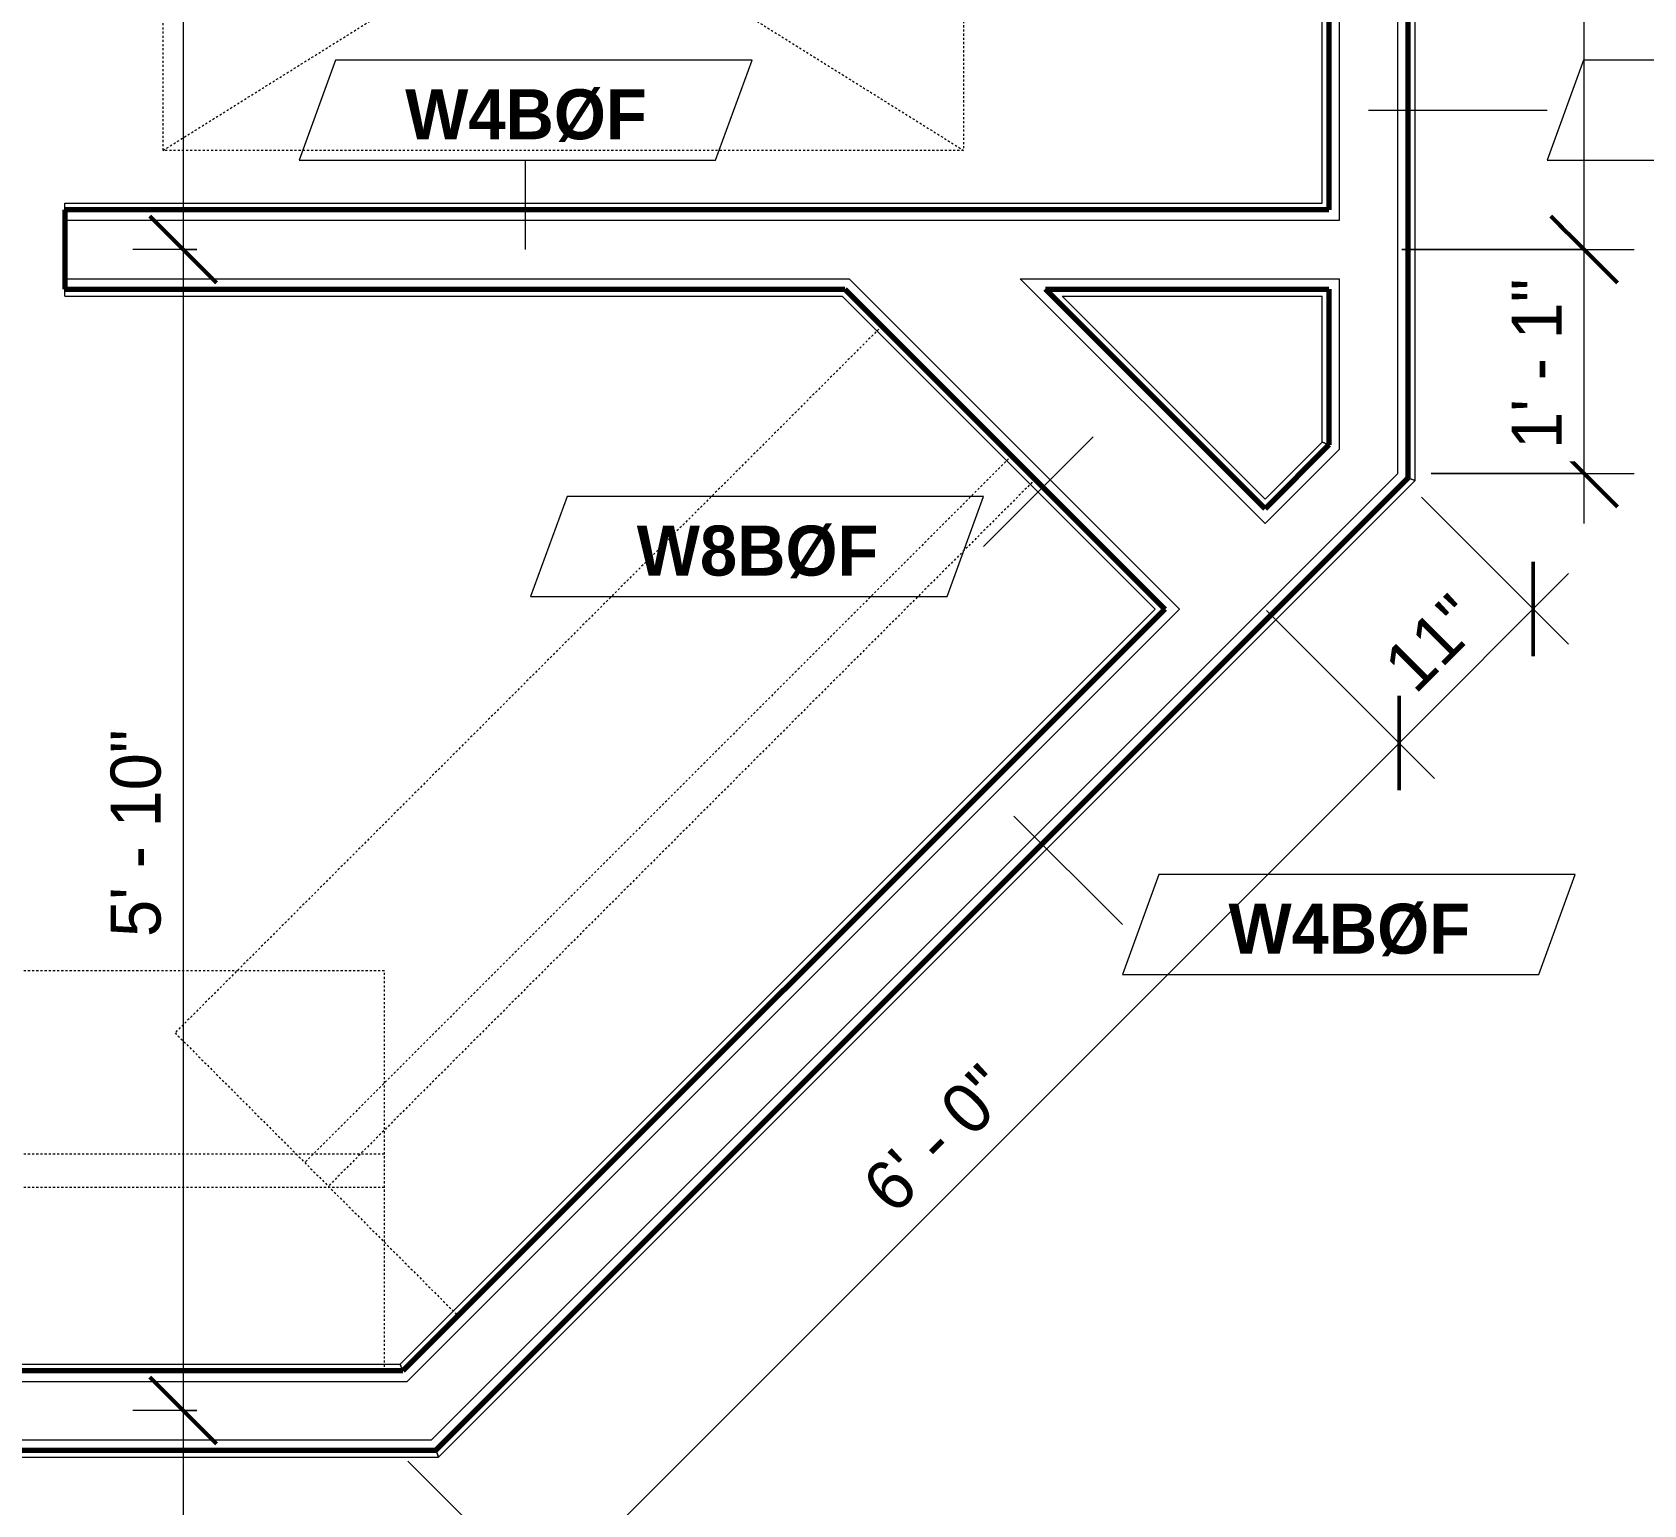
# Model space of a CAD drawing. Header units: inches. Extents: x -3862 to -1699, y -13 to 10420.
# Drawn here: x -3582.1 to -3485.4, y 10202.3 to 10290.6 of the extents above; entities that cross this region are included whole.
import ezdxf

# ---------------------------------------------------------------- set-up
doc = ezdxf.new("R2010")
doc.units = ezdxf.units.IN
doc.header["$MEASUREMENT"] = 0
doc.linetypes.add('Dash', pattern=[0.25, 0.125, -0.125])
for name, color, linetype, lineweight in [('A-ANNO-DIMS', 211, 'Continuous', 9), ('A-ANNO-DIMS-32', 211, 'Continuous', 9), ('A-DOOR', 31, 'Continuous', 18), ('A-DOOR-3', 31, 'Continuous', 9), ('A-DOOR-4', 31, 'Continuous', 30), ('A-DOOR-FRAM-3', 31, 'Continuous', 30), ('A-GENM', 5, 'Continuous', 9), ('A-GENM-HDLN', 13, 'Dash', 9), ('A-WALL', 113, 'Continuous', 18), ('A-WALL-3', 113, 'Continuous', 70), ('A-WALL-IDEN', 211, 'Continuous', 9), ('I-WALL', 2, 'Continuous', 18), ('I-WALL-2', 2, 'Continuous', 70), ('Q-CASE', 31, 'Continuous', 9), ('Q-CASE-HDLN', 31, 'Dash', 9)]:
    doc.layers.add(name, color=color, linetype=linetype, lineweight=lineweight)
doc.styles.add('Century Gothic', font='ufonts.com_century-gothic.ttf', dxfattribs={"height": 3})
doc.styles.add('Century Gothic_B', font='GOTHICB.TTF', dxfattribs={"height": 3})
doc.dimstyles.new('OD_1__HACK_2', dxfattribs={"dimscale": 12, "dimtxt": 3.132505, "dimasz": 0.333333, "dimexe": 0.25, "dimexo": 0.166667, "dimgap": 0.041667, "dimtad": 1, "dimdec": 0, "dimzin": 3, "dimdsep": 46, "dimlunit": 4, "dimtxsty": 'Century Gothic', "dimblk1": 'OBLIQUE', "dimblk2": 'OBLIQUE', "dimsah": 1, "dimcen": 0.09, "dimdle": 0.25, "dimazin": 0, "dimtfac": 1, "dimtdec": 4, "dimtix": 1, "dimtmove": 0, "dimatfit": 3, "dimfxl": 1, "dimtvp": 1, "dimtfill": 1, "dimfrac": 2, "dimtolj": 1, "dimtzin": 0, "dimarcsym": 2})

# ---------------------------------------------------------------- blocks, each defined once
blk = doc.blocks.new('Basic Wall _ INT - W4BØF - _5_8 GYP - 2X4 WOOD_BATT_ - 5_8 GYP_ - ___-2683475-1ST FLOOR - 2BD D - ADA TYPE B')
at = {"layer": 'A-WALL'}
for p, q in [((-3667.854, 10210.753), (-3559.999, 10210.753)), ((-3559.88, 10210.464), (-3667.854, 10210.464))]:
    blk.add_line(p, q, dxfattribs=at)
at = {"layer": 'A-WALL', "flags": 128}
for points in [[(-3559.999, 10210.753), (-3559.95, 10210.633), (-3559.912, 10210.542), (-3559.888, 10210.484), (-3559.88, 10210.464)], [(-3559.88, 10210.464), (-3559.878, 10210.462), (-3559.875, 10210.453), (-3559.87, 10210.44), (-3559.863, 10210.423), (-3559.854, 10210.404), (-3559.846, 10210.382)]]:
    blk.add_lwpolyline(points, dxfattribs=at)
blk = doc.blocks.new('Basic Wall _ INT - W4BØF - _5_8 GYP - 2X4 WOOD_BATT_ - 5_8 GYP_ - ___-2683474-1ST FLOOR - 2BD D - ADA TYPE B')
at = {"layer": 'A-WALL'}
for p, q in [((-3667.854, 10205.464), (-3557.808, 10205.464)), ((-3667.854, 10205.176), (-3557.689, 10205.176))]:
    blk.add_line(p, q, dxfattribs=at)
at = {"layer": 'A-WALL', "flags": 128}
for points in [[(-3557.843, 10205.547), (-3557.834, 10205.525), (-3557.825, 10205.505), (-3557.818, 10205.488), (-3557.813, 10205.475), (-3557.81, 10205.467), (-3557.808, 10205.464)], [(-3557.808, 10205.464), (-3557.8, 10205.445), (-3557.776, 10205.387), (-3557.738, 10205.295), (-3557.689, 10205.176)]]:
    blk.add_lwpolyline(points, dxfattribs=at)
blk = doc.blocks.new('Basic Wall _ INT - W4BØF - _5_8 GYP - 2X4 WOOD_BATT_ - 5_8 GYP_ - ___-2683479-1ST FLOOR - 2BD D - ADA TYPE B')
at = {"layer": 'A-WALL'}
for p, q in [((-3580.104, 10275.172), (-3580.104, 10275.214)), ((-3580.104, 10275.089), (-3580.104, 10275.172)), ((-3580.104, 10275.089), (-3533.199, 10275.089)), ((-3580.104, 10274.801), (-3580.104, 10275.089)), ((-3580.104, 10274.801), (-3533.495, 10274.801)), ((-3521.178, 10275.089), (-3504.299, 10275.089)), ((-3520.304, 10274.801), (-3504.712, 10274.801))]:
    blk.add_line(p, q, dxfattribs=at)
blk = doc.blocks.new('Basic Wall _ INT - W4BØF - _5_8 GYP - 2X4 WOOD_BATT_ - 5_8 GYP_ - ___-2683478-1ST FLOOR - 2BD D - ADA TYPE B')
at = {"layer": 'A-WALL'}
for p, q in [((-3580.104, 10280.089), (-3580.104, 10280.378)), ((-3580.104, 10280.378), (-3504.712, 10280.378)), ((-3504.299, 10280.089), (-3580.104, 10280.089)), ((-3580.104, 10280.007), (-3580.104, 10280.089)), ((-3580.104, 10279.964), (-3580.104, 10280.007))]:
    blk.add_line(p, q, dxfattribs=at)
blk = doc.blocks.new('Basic Wall _ INT - W4BØF - _5_8 GYP - 2X4 WOOD_BATT_ - 5_8 GYP_ - ___-2683485-1ST FLOOR - 2BD D - ADA TYPE B')
at = {"layer": 'A-WALL'}
for p, q in [((-3557.808, 10205.464), (-3499.424, 10263.849)), ((-3557.689, 10205.176), (-3499.135, 10263.73))]:
    blk.add_line(p, q, dxfattribs=at)
at = {"layer": 'A-WALL', "flags": 128}
for points in [[(-3499.506, 10263.883), (-3499.485, 10263.874), (-3499.465, 10263.866), (-3499.448, 10263.859), (-3499.435, 10263.854), (-3499.427, 10263.85), (-3499.424, 10263.849)], [(-3499.424, 10263.849), (-3499.404, 10263.841), (-3499.346, 10263.817), (-3499.255, 10263.779), (-3499.135, 10263.73)], [(-3557.808, 10205.464), (-3557.81, 10205.467), (-3557.813, 10205.475), (-3557.818, 10205.488), (-3557.825, 10205.505), (-3557.834, 10205.525), (-3557.843, 10205.547)], [(-3557.689, 10205.176), (-3557.738, 10205.295), (-3557.776, 10205.387), (-3557.8, 10205.445), (-3557.808, 10205.464)]]:
    blk.add_lwpolyline(points, dxfattribs=at)
blk = doc.blocks.new('Basic Wall _ INT - W4BØF - _5_8 GYP - 2X4 WOOD_BATT_ - 5_8 GYP_ - ___-2683484-1ST FLOOR - 2BD D - ADA TYPE B')
at = {"layer": 'A-WALL'}
for p, q in [((-3504.424, 10265.92), (-3508.216, 10262.128)), ((-3508.128, 10262.624), (-3504.712, 10266.04)), ((-3559.999, 10210.753), (-3514.723, 10256.029)), ((-3514.227, 10256.117), (-3559.88, 10210.464))]:
    blk.add_line(p, q, dxfattribs=at)
at = {"layer": 'A-WALL', "flags": 128}
for points in [[(-3504.712, 10266.04), (-3504.593, 10265.99), (-3504.501, 10265.952), (-3504.443, 10265.928), (-3504.424, 10265.92)], [(-3504.424, 10265.92), (-3504.421, 10265.919), (-3504.413, 10265.916), (-3504.4, 10265.91), (-3504.383, 10265.903), (-3504.363, 10265.895), (-3504.342, 10265.886)], [(-3559.88, 10210.464), (-3559.888, 10210.484), (-3559.912, 10210.542), (-3559.95, 10210.633), (-3559.999, 10210.753)], [(-3559.846, 10210.382), (-3559.854, 10210.404), (-3559.863, 10210.423), (-3559.87, 10210.44), (-3559.875, 10210.453), (-3559.878, 10210.462), (-3559.88, 10210.464)]]:
    blk.add_lwpolyline(points, dxfattribs=at)
blk = doc.blocks.new('Basic Wall _ INT - W4BØF - _5_8 GYP - 2X4 WOOD_BATT_ - 5_8 GYP_ - ___-2683487-1ST FLOOR - 2BD D - ADA TYPE B')
at = {"layer": 'A-WALL'}
for p, q in [((-3499.424, 10263.849), (-3499.424, 10344.339)), ((-3499.135, 10263.73), (-3499.135, 10344.339))]:
    blk.add_line(p, q, dxfattribs=at)
at = {"layer": 'A-WALL', "flags": 128}
for points in [[(-3499.424, 10263.849), (-3499.427, 10263.85), (-3499.435, 10263.854), (-3499.448, 10263.859), (-3499.465, 10263.866), (-3499.485, 10263.874), (-3499.506, 10263.883)], [(-3499.135, 10263.73), (-3499.255, 10263.779), (-3499.346, 10263.817), (-3499.404, 10263.841), (-3499.424, 10263.849)]]:
    blk.add_lwpolyline(points, dxfattribs=at)
blk = doc.blocks.new('Basic Wall _ INT - W4BØF - _5_8 GYP - 2X4 WOOD_BATT_ - 5_8 GYP_ - ___-2683486-1ST FLOOR - 2BD D - ADA TYPE B')
at = {"layer": 'A-WALL'}
for p, q in [((-3504.712, 10330.47), (-3504.712, 10344.339)), ((-3504.424, 10344.339), (-3504.424, 10330.057)), ((-3504.712, 10280.378), (-3504.712, 10324.893)), ((-3504.424, 10325.307), (-3504.424, 10279.964)), ((-3504.712, 10266.04), (-3504.712, 10274.801)), ((-3504.424, 10275.214), (-3504.424, 10265.92))]:
    blk.add_line(p, q, dxfattribs=at)
at = {"layer": 'A-WALL', "flags": 128}
for points in [[(-3504.424, 10265.92), (-3504.443, 10265.928), (-3504.501, 10265.952), (-3504.593, 10265.99), (-3504.712, 10266.04)], [(-3504.342, 10265.886), (-3504.363, 10265.895), (-3504.383, 10265.903), (-3504.4, 10265.91), (-3504.413, 10265.916), (-3504.421, 10265.919), (-3504.424, 10265.92)]]:
    blk.add_lwpolyline(points, dxfattribs=at)
blk = doc.blocks.new('OD_CW_Closet - OD_CW_Closet-2621371-1ST FLOOR - 2BD D - ADA TYPE B')
at = {"layer": 'Q-CASE-HDLN'}
for p, q in [((60.68, 24), (0.738, 24)), ((0.738, 24), (0.738, 0)), ((60.68, 0), (60.68, 24)), ((0.738, 13), (60.68, 13)), ((0.738, 11), (60.68, 11)), ((0.738, 0), (60.68, 0))]:
    blk.add_line(p, q, dxfattribs=at)
blk = doc.blocks.new('OD_CW_Closet - OD_CW_Closet-3108557-1ST FLOOR - 2BD D - ADA TYPE B')
at = {"layer": 'Q-CASE-HDLN'}
for p, q in [((110.652, 24), (0.738, 24)), ((0.738, 24), (0.738, 0)), ((0.738, 13), (110.652, 13)), ((0.738, 11), (110.652, 11)), ((0.738, 0), (110.652, 0))]:
    blk.add_line(p, q, dxfattribs=at)
blk = doc.blocks.new('Basic Wall _ INT - W8BØF - _5_8 GYP - 2X8 WOOD_BATT_ - 5_8 GYP_ - ___-2703751-1ST FLOOR - 2BD D - ADA TYPE B')
at = {"layer": 'I-WALL'}
for p, q in [((-3508.039, 10262.128), (-3521.126, 10275.214)), ((-3520.304, 10274.801), (-3508.128, 10262.624))]:
    blk.add_line(p, q, dxfattribs=at)
blk = doc.blocks.new('Basic Wall _ INT - W8BØF - _5_8 GYP - 2X8 WOOD_BATT_ - 5_8 GYP_ - ___-2698564-1ST FLOOR - 2BD D - ADA TYPE B')
at = {"layer": 'I-WALL'}
for p, q in [((-3533.495, 10274.801), (-3514.723, 10256.029)), ((-3533.412, 10275.126), (-3514.227, 10255.941)), ((-3533.354, 10275.184), (-3533.324, 10275.214))]:
    blk.add_line(p, q, dxfattribs=at)
blk = doc.blocks.new('Basic Wall _ INT - W4BØF - _5_8 GYP - 2X4 WOOD_BATT_ - 5_8 GYP_ - ___-2683495-1ST FLOOR - 2BD D - ADA TYPE B')
at = {"layer": 'A-WALL'}
for p, q in [((-3457.939, 10221.22), (-3443.149, 10236.01)), ((-3457.735, 10221.015), (-3442.86, 10235.89)), ((-3487.372, 10191.786), (-3486.223, 10192.935)), ((-3486.876, 10191.875), (-3486.019, 10192.731)), ((-3508.497, 10170.662), (-3490.731, 10188.427)), ((-3507.8, 10170.95), (-3490.819, 10187.931))]:
    blk.add_line(p, q, dxfattribs=at)
at = {"layer": 'A-WALL', "flags": 128}
for points in [[(-3443.231, 10236.044), (-3443.21, 10236.035), (-3443.19, 10236.027), (-3443.173, 10236.02), (-3443.16, 10236.014), (-3443.152, 10236.011), (-3443.149, 10236.01)], [(-3443.149, 10236.01), (-3443.129, 10236.001), (-3443.071, 10235.978), (-3442.98, 10235.94), (-3442.86, 10235.89)], [(-3507.8, 10170.95), (-3508.089, 10170.831), (-3508.31, 10170.739), (-3508.449, 10170.681), (-3508.497, 10170.662)], [(-3508.497, 10170.662), (-3508.504, 10170.659), (-3508.523, 10170.651), (-3508.555, 10170.638), (-3508.596, 10170.621), (-3508.644, 10170.601), (-3508.695, 10170.579)]]:
    blk.add_lwpolyline(points, dxfattribs=at)
blk = doc.blocks.new('Basic Wall _ INT - W4BØF - _5_8 GYP - 2X4 WOOD_BATT_ - 5_8 GYP_ - ___-2683494-1ST FLOOR - 2BD D - ADA TYPE B')
at = {"layer": 'A-WALL'}
for p, q in [((-3461.679, 10224.959), (-3448.437, 10238.2)), ((-3448.149, 10238.081), (-3461.474, 10224.755)), ((-3489.759, 10196.471), (-3515.693, 10170.537)), ((-3515.687, 10170.95), (-3489.963, 10196.675))]:
    blk.add_line(p, q, dxfattribs=at)
at = {"layer": 'A-WALL', "flags": 128}
for points in [[(-3448.437, 10238.2), (-3448.318, 10238.151), (-3448.226, 10238.113), (-3448.168, 10238.089), (-3448.149, 10238.081)], [(-3448.149, 10238.081), (-3448.146, 10238.08), (-3448.138, 10238.076), (-3448.125, 10238.071), (-3448.108, 10238.064), (-3448.088, 10238.055), (-3448.067, 10238.047)]]:
    blk.add_lwpolyline(points, dxfattribs=at)
blk = doc.blocks.new('SWING - SINGLE - FLUSH - 2-10 x 6-8 - PRIVACY-3199407-1ST FLOOR - 2BD D - ADA TYPE B')
at = {"layer": 'A-DOOR-3'}
blk.add_arc((17, 2.375), 34.067, 93.36569, 180, dxfattribs=at)
at = {"layer": 'A-DOOR-4'}
for p, q in [((15, 2.375), (15, 36.383)), ((17, 36.383), (15, 36.383)), ((17, 2.375), (17, 36.383)), ((17, 2.375), (15, 2.375))]:
    blk.add_line(p, q, dxfattribs=at)
at = {"layer": 'A-DOOR-FRAM-3'}
for p, q in [((-17, 3.375), (-20, 3.375)), ((-20, 3.375), (-20, 2.375)), ((-17, 2.375), (-17, 3.375)), ((20, 3.375), (17, 3.375)), ((17, 3.375), (17, 2.375)), ((20, 2.375), (20, 3.375)), ((-20, 2.375), (-17, 2.375)), ((17, 2.375), (20, 2.375)), ((-17, -2.375), (-20, -2.375)), ((-20, -2.375), (-20, -3.375)), ((-17, -3.375), (-17, -2.375)), ((20, -2.375), (17, -2.375)), ((17, -2.375), (17, -3.375)), ((20, -3.375), (20, -2.375)), ((-20, -3.375), (-17, -3.375)), ((17, -3.375), (20, -3.375))]:
    blk.add_line(p, q, dxfattribs=at)
blk = doc.blocks.new('ADA Clearances - 30_x48_-1721104-1ST FLOOR - 2BD D - ADA TYPE B')
at = {"layer": 'A-GENM-HDLN'}
for p, q in [((15, 24), (-15, -24)), ((-15, 24), (15, -24)), ((-15, -24), (-15, 24)), ((-15, 24), (15, 24)), ((15, 24), (15, -24)), ((15, -24), (-15, -24))]:
    blk.add_line(p, q, dxfattribs=at)
blk = doc.blocks.new('DIMBLOCK2-1ST FLOOR - 2BD D - ADA TYPE B')
at = {"layer": 'A-ANNO-DIMS-32', "lineweight": 50}
for p, q in [((-3573.016, 10321.339), (-3575.016, 10323.339)), ((-3573.016, 10321.339), (-3571.016, 10319.339)), ((-3573.016, 10277.589), (-3575.016, 10279.589)), ((-3573.016, 10277.589), (-3571.016, 10275.589))]:
    blk.add_line(p, q, dxfattribs=at)
at = {"layer": 'A-ANNO-DIMS-32'}
for p, q in [((-3572.187, 10321.339), (-3576.016, 10321.339)), ((-3573.016, 10321.339), (-3573.016, 10277.589)), ((-3573.016, 10321.339), (-3572.187, 10321.339)), ((-3572.187, 10277.589), (-3576.016, 10277.589)), ((-3573.016, 10277.589), (-3572.187, 10277.589))]:
    blk.add_line(p, q, dxfattribs=at)
at = {"layer": 'A-ANNO-DIMS-32', "color": 0, "insert": (-3577.361, 10294.219), "char_height": 3, "width": 12.58969, "attachment_point": 1, "rotation": 90, "line_spacing_factor": 0.984502, "style": 'Century Gothic', "bg_fill": 3, "box_fill_scale": 1.25, "bg_fill_color": 256, "bg_fill_true_color": 13158600, "bg_fill_transparency": 0}
blk.add_mtext('3\' - 8"', dxfattribs=at)
blk = doc.blocks.new('_Oblique')
at = {"color": 0, "linetype": 'ByBlock', "lineweight": -2}
blk.add_line((-0.5, -0.5), (0.5, 0.5), dxfattribs=at)
blk = doc.blocks.new('DIMBLOCK3-1ST FLOOR - 2BD D - ADA TYPE B')
at = {"layer": 'A-ANNO-DIMS-32', "lineweight": 50}
for p, q in [((-3573.016, 10277.589), (-3575.016, 10279.589)), ((-3573.016, 10277.589), (-3571.016, 10275.589)), ((-3573.016, 10207.964), (-3575.016, 10209.964)), ((-3573.016, 10207.964), (-3571.016, 10205.964))]:
    blk.add_line(p, q, dxfattribs=at)
at = {"layer": 'A-ANNO-DIMS-32'}
for p, q in [((-3572.187, 10277.589), (-3576.016, 10277.589)), ((-3573.016, 10277.589), (-3573.016, 10207.964)), ((-3573.016, 10277.589), (-3572.187, 10277.589)), ((-3572.187, 10207.964), (-3576.016, 10207.964)), ((-3573.016, 10207.964), (-3572.187, 10207.964))]:
    blk.add_line(p, q, dxfattribs=at)
at = {"layer": 'A-ANNO-DIMS-32', "color": 0, "insert": (-3577.361, 10236.363), "char_height": 3, "width": 15.39402, "attachment_point": 1, "rotation": 90, "line_spacing_factor": 0.984502, "style": 'Century Gothic', "bg_fill": 3, "box_fill_scale": 1.25, "bg_fill_color": 256, "bg_fill_true_color": 13158600, "bg_fill_transparency": 0}
blk.add_mtext('5\' - 10"', dxfattribs=at)
blk = doc.blocks.new('DIMBLOCK4-1ST FLOOR - 2BD D - ADA TYPE B')
at = {"layer": 'A-ANNO-DIMS-32', "lineweight": 50}
for p, q in [((-3573.016, 10207.964), (-3575.016, 10209.964)), ((-3573.016, 10207.964), (-3571.016, 10205.964)), ((-3573.016, 10168.162), (-3575.016, 10170.162)), ((-3573.016, 10168.162), (-3571.016, 10166.162))]:
    blk.add_line(p, q, dxfattribs=at)
at = {"layer": 'A-ANNO-DIMS-32'}
for p, q in [((-3572.187, 10207.964), (-3576.016, 10207.964)), ((-3573.016, 10207.964), (-3573.016, 10168.162)), ((-3573.016, 10207.964), (-3572.187, 10207.964)), ((-3542.249, 10168.162), (-3576.016, 10168.162)), ((-3573.016, 10168.162), (-3542.249, 10168.162))]:
    blk.add_line(p, q, dxfattribs=at)
at = {"layer": 'A-ANNO-DIMS-32', "color": 0, "insert": (-3577.361, 10182.817), "char_height": 3, "width": 12.58969, "attachment_point": 1, "rotation": 90, "line_spacing_factor": 0.984502, "style": 'Century Gothic', "bg_fill": 3, "box_fill_scale": 1.25, "bg_fill_color": 256, "bg_fill_true_color": 13158600, "bg_fill_transparency": 0}
blk.add_mtext('3\' - 4"', dxfattribs=at)
blk = doc.blocks.new('DIMBLOCK17-1ST FLOOR - 2BD D - ADA TYPE B')
at = {"layer": 'A-ANNO-DIMS-32', "lineweight": 50}
for p, q in [((-3488.999, 10277.589), (-3490.999, 10279.589)), ((-3488.999, 10277.589), (-3486.999, 10275.589)), ((-3488.999, 10264.16), (-3490.999, 10266.16)), ((-3488.999, 10264.16), (-3486.999, 10262.16))]:
    blk.add_line(p, q, dxfattribs=at)
at = {"layer": 'A-ANNO-DIMS-32'}
for p, q in [((-3499.924, 10277.589), (-3485.999, 10277.589)), ((-3488.999, 10277.589), (-3499.924, 10277.589)), ((-3488.999, 10261.16), (-3488.999, 10277.589)), ((-3498.174, 10264.16), (-3485.999, 10264.16)), ((-3488.999, 10264.16), (-3498.174, 10264.16))]:
    blk.add_line(p, q, dxfattribs=at)
at = {"layer": 'A-ANNO-DIMS-32', "color": 0, "insert": (-3493.344, 10265.629), "char_height": 3, "width": 12.58969, "attachment_point": 1, "rotation": 90, "line_spacing_factor": 0.984502, "style": 'Century Gothic', "bg_fill": 3, "box_fill_scale": 1.25, "bg_fill_color": 256, "bg_fill_true_color": 13158600, "bg_fill_transparency": 0}
blk.add_mtext('1\' - 1"', dxfattribs=at)
blk = doc.blocks.new('DIMBLOCK18-1ST FLOOR - 2BD D - ADA TYPE B')
at = {"layer": 'A-ANNO-DIMS-32'}
for p, q in [((-3488.999, 10277.589), (-3488.999, 10348.214)), ((-3489.828, 10345.214), (-3485.999, 10345.214)), ((-3488.999, 10345.214), (-3489.828, 10345.214)), ((-3499.924, 10277.589), (-3485.999, 10277.589)), ((-3488.999, 10277.589), (-3499.924, 10277.589))]:
    blk.add_line(p, q, dxfattribs=at)
at = {"layer": 'A-ANNO-DIMS-32', "lineweight": 50}
for p, q in [((-3488.999, 10345.214), (-3490.999, 10347.214)), ((-3488.999, 10345.214), (-3486.999, 10343.214)), ((-3488.999, 10277.589), (-3490.999, 10279.589)), ((-3488.999, 10277.589), (-3486.999, 10275.589))]:
    blk.add_line(p, q, dxfattribs=at)
at = {"layer": 'A-ANNO-DIMS-32', "color": 0, "insert": (-3493.344, 10306.156), "char_height": 3, "width": 12.58969, "attachment_point": 1, "rotation": 90, "line_spacing_factor": 0.984502, "style": 'Century Gothic', "bg_fill": 3, "box_fill_scale": 1.25, "bg_fill_color": 256, "bg_fill_true_color": 13158600, "bg_fill_transparency": 0}
blk.add_mtext('5\' - 8"', dxfattribs=at)
blk = doc.blocks.new('DIMBLOCK26-1ST FLOOR - 2BD D - ADA TYPE B')
at = {"layer": 'A-ANNO-DIMS-32'}
for p, q in [((-3498.76, 10262.746), (-3489.928, 10253.914)), ((-3492.05, 10256.036), (-3498.76, 10262.746)), ((-3489.928, 10258.157), (-3500.092, 10247.993)), ((-3508.039, 10255.941), (-3497.971, 10245.872)), ((-3500.092, 10247.993), (-3508.039, 10255.941))]:
    blk.add_line(p, q, dxfattribs=at)
at = {"layer": 'A-ANNO-DIMS-32', "lineweight": 50}
for p, q in [((-3492.05, 10256.036), (-3492.05, 10258.864)), ((-3492.05, 10256.036), (-3492.05, 10253.207)), ((-3500.092, 10247.993), (-3500.092, 10250.822)), ((-3500.092, 10247.993), (-3500.092, 10245.165))]:
    blk.add_line(p, q, dxfattribs=at)
at = {"layer": 'A-ANNO-DIMS-32', "color": 0, "insert": (-3501.253, 10252.978), "char_height": 3, "width": 7.16001, "attachment_point": 1, "rotation": 45, "line_spacing_factor": 0.984502, "style": 'Century Gothic', "bg_fill": 3, "box_fill_scale": 1.25, "bg_fill_color": 256, "bg_fill_true_color": 13158600, "bg_fill_transparency": 0}
blk.add_mtext('11"', dxfattribs=at)
blk = doc.blocks.new('DIMBLOCK27-1ST FLOOR - 2BD D - ADA TYPE B')
at = {"layer": 'A-ANNO-DIMS-32'}
for p, q in [((-3508.039, 10255.941), (-3497.971, 10245.872)), ((-3500.092, 10247.993), (-3508.039, 10255.941)), ((-3500.092, 10247.993), (-3553.465, 10194.621)), ((-3559.526, 10204.925), (-3549.222, 10194.621)), ((-3551.343, 10196.742), (-3559.526, 10204.925))]:
    blk.add_line(p, q, dxfattribs=at)
at = {"layer": 'A-ANNO-DIMS-32', "lineweight": 50}
for p, q in [((-3500.092, 10247.993), (-3500.092, 10250.822)), ((-3500.092, 10247.993), (-3500.092, 10245.165)), ((-3551.343, 10196.742), (-3551.343, 10199.571)), ((-3551.343, 10196.742), (-3551.343, 10193.914))]:
    blk.add_line(p, q, dxfattribs=at)
at = {"layer": 'A-ANNO-DIMS-32', "color": 0, "insert": (-3532.5, 10221.731), "char_height": 3, "width": 12.58969, "attachment_point": 1, "rotation": 45, "line_spacing_factor": 0.984502, "style": 'Century Gothic', "bg_fill": 3, "box_fill_scale": 1.25, "bg_fill_color": 256, "bg_fill_true_color": 13158600, "bg_fill_transparency": 0}
blk.add_mtext('6\' - 0"', dxfattribs=at)
blk = doc.blocks.new('Wall Tag - ONE-2663183-1ST FLOOR - 2BD D - ADA TYPE B')
at = {"layer": 'A-WALL-IDEN'}
for p, q in [((-0.3561, 0.0937), (-0.4244, -0.0937)), ((0.4244, 0.0937), (-0.3561, 0.0937)), ((0.3561, -0.0937), (0.4244, 0.0937)), ((-0.4244, -0.0937), (0.3561, -0.0937))]:
    blk.add_line(p, q, dxfattribs=at)

msp = doc.modelspace()

# ---------------------------------------------------------------- linework, layer by layer
at = {"layer": 'A-WALL'}
for p, q in [((-3500.174, 10264.16), (-3500.174, 10343.714)), ((-3503.674, 10279.339), (-3503.674, 10325.932)), ((-3580.104, 10279.339), (-3503.674, 10279.339)), ((-3580.104, 10275.839), (-3533.065, 10275.839)), ((-3533.065, 10275.839), (-3513.254, 10256.029)), ((-3522.812, 10275.839), (-3503.674, 10275.839)), ((-3522.812, 10275.839), (-3508.128, 10261.155)), ((-3503.674, 10265.61), (-3503.674, 10275.839)), ((-3508.128, 10261.155), (-3503.674, 10265.61)), ((-3558.119, 10206.214), (-3500.174, 10264.16)), ((-3559.569, 10209.714), (-3513.254, 10256.029)), ((-3670.854, 10209.714), (-3559.569, 10209.714)), ((-3670.854, 10206.214), (-3558.119, 10206.214))]:
    msp.add_line(p, q, dxfattribs=at)
at = {"layer": 'A-WALL-3'}
for p, q in [((-3499.549, 10263.901), (-3499.549, 10344.339)), ((-3504.299, 10325.307), (-3504.299, 10279.964)), ((-3504.299, 10279.964), (-3580.104, 10279.964)), ((-3580.104, 10279.964), (-3580.104, 10275.214)), ((-3580.104, 10275.214), (-3533.324, 10275.214)), ((-3521.303, 10275.214), (-3504.299, 10275.214)), ((-3504.299, 10275.214), (-3504.299, 10265.868)), ((-3504.299, 10265.868), (-3508.128, 10262.039)), ((-3557.86, 10205.589), (-3499.549, 10263.901)), ((-3514.138, 10256.029), (-3559.828, 10210.339)), ((-3559.828, 10210.339), (-3670.854, 10210.339)), ((-3670.854, 10205.589), (-3557.86, 10205.589))]:
    msp.add_line(p, q, dxfattribs=at)
at = {"layer": 'A-WALL-IDEN'}
for p, q in [((-3552.477, 10277.589), (-3552.477, 10282.951)), ((-3518.448, 10266.349), (-3525.012, 10259.785))]:
    msp.add_line(p, q, dxfattribs=at)
at = {"layer": 'I-WALL-2'}
for p, q in [((-3533.324, 10275.214), (-3514.138, 10256.029)), ((-3508.128, 10262.039), (-3521.303, 10275.214))]:
    msp.add_line(p, q, dxfattribs=at)

# ---------------------------------------------------------------- block references
at = {"layer": 'A-DOOR', "rotation": 225.0000000000032}
msp.add_blockref('SWING - SINGLE - FLUSH - 2-10 x 6-8 - PRIVACY-3199407-1ST FLOOR - 2BD D - ADA TYPE B', (-3473.849, 10208.845), dxfattribs=at)
at = {"layer": 'A-GENM', "rotation": 90.00000000000482}
msp.add_blockref('ADA Clearances - 30_x48_-1721104-1ST FLOOR - 2BD D - ADA TYPE B', (-3550.21, 10298.535), dxfattribs=at)
at = {"layer": 'A-WALL'}
for name in ['Basic Wall _ INT - W4BØF - _5_8 GYP - 2X4 WOOD_BATT_ - 5_8 GYP_ - ___-2683486-1ST FLOOR - 2BD D - ADA TYPE B', 'Basic Wall _ INT - W4BØF - _5_8 GYP - 2X4 WOOD_BATT_ - 5_8 GYP_ - ___-2683487-1ST FLOOR - 2BD D - ADA TYPE B', 'Basic Wall _ INT - W4BØF - _5_8 GYP - 2X4 WOOD_BATT_ - 5_8 GYP_ - ___-2683478-1ST FLOOR - 2BD D - ADA TYPE B', 'Basic Wall _ INT - W4BØF - _5_8 GYP - 2X4 WOOD_BATT_ - 5_8 GYP_ - ___-2683479-1ST FLOOR - 2BD D - ADA TYPE B', 'Basic Wall _ INT - W4BØF - _5_8 GYP - 2X4 WOOD_BATT_ - 5_8 GYP_ - ___-2683484-1ST FLOOR - 2BD D - ADA TYPE B', 'Basic Wall _ INT - W4BØF - _5_8 GYP - 2X4 WOOD_BATT_ - 5_8 GYP_ - ___-2683485-1ST FLOOR - 2BD D - ADA TYPE B', 'Basic Wall _ INT - W4BØF - _5_8 GYP - 2X4 WOOD_BATT_ - 5_8 GYP_ - ___-2683494-1ST FLOOR - 2BD D - ADA TYPE B', 'Basic Wall _ INT - W4BØF - _5_8 GYP - 2X4 WOOD_BATT_ - 5_8 GYP_ - ___-2683495-1ST FLOOR - 2BD D - ADA TYPE B', 'Basic Wall _ INT - W4BØF - _5_8 GYP - 2X4 WOOD_BATT_ - 5_8 GYP_ - ___-2683475-1ST FLOOR - 2BD D - ADA TYPE B', 'Basic Wall _ INT - W4BØF - _5_8 GYP - 2X4 WOOD_BATT_ - 5_8 GYP_ - ___-2683474-1ST FLOOR - 2BD D - ADA TYPE B']:
    msp.add_blockref(name, (0, 0), dxfattribs=at)
at = {"layer": 'A-WALL-IDEN', "xscale": 31.99999999999999, "yscale": 31.99999999999999, "zscale": 31.99999999999999}
msp.add_blockref('Wall Tag - ONE-2663183-1ST FLOOR - 2BD D - ADA TYPE B', (-3552.477, 10285.951), dxfattribs=at)
at = {"layer": 'I-WALL'}
for name in ['Basic Wall _ INT - W8BØF - _5_8 GYP - 2X8 WOOD_BATT_ - 5_8 GYP_ - ___-2698564-1ST FLOOR - 2BD D - ADA TYPE B', 'Basic Wall _ INT - W8BØF - _5_8 GYP - 2X8 WOOD_BATT_ - 5_8 GYP_ - ___-2703751-1ST FLOOR - 2BD D - ADA TYPE B']:
    msp.add_blockref(name, (0, 0), dxfattribs=at)
at = {"layer": 'Q-CASE'}
for name, p, rotation in [('OD_CW_Closet - OD_CW_Closet-2621371-1ST FLOOR - 2BD D - ADA TYPE B', (-3530.587, 10273.521), 225.000000000003), ('OD_CW_Closet - OD_CW_Closet-3108557-1ST FLOOR - 2BD D - ADA TYPE B', (-3560.203, 10234.339), 180)]:
    msp.add_blockref(name, p, dxfattribs=dict(at, rotation=rotation))

# ---------------------------------------------------------------- texts
at = {"layer": 'A-WALL-IDEN', "char_height": 3, "width": 17.372, "attachment_point": 1, "style": 'Century Gothic_B'}
for s, insert in [('W4BØF', (-3559.693, 10287.199)), ('W8BØF', (-3545.807, 10261.033))]:
    msp.add_mtext(s, dxfattribs=dict(at, insert=insert))

# ---------------------------------------------------------------- next in the draw order: dimensions: what is measured, and where the dimension line sits
at = {"layer": 'A-ANNO-DIMS'}
for base, p1, p2, override, picture, middle in [((-3573.016, 10277.589), (-3570.187, 10321.339), (-3570.187, 10277.589), {"dimpost": '<>', "dimfxl": 43.75}, 'DIMBLOCK2-1ST FLOOR - 2BD D - ADA TYPE B', (-3575.091, 10299.464)), ((-3488.999, 10277.589), (-3500.174, 10264.16), (-3501.924, 10277.589), {"dimpost": '<>', "dimfxl": 13.543147}, 'DIMBLOCK17-1ST FLOOR - 2BD D - ADA TYPE B', (-3490.999, 10270.875))]:
    dim = msp.add_linear_dim(base=base, p1=p1, p2=p2, angle=90, dimstyle='OD_1__HACK_2', override=override, dxfattribs=at)
    dim.commit()
    dim.dimension.update_dxf_attribs({"geometry": picture, "text_midpoint": middle})

# ---------------------------------------------------------------- next in the draw order: dimensions: what is measured, and where the dimension line sits
for base, p1, p2, angle, override, picture, middle in [((-3488.999, 10345.214), (-3501.924, 10277.589), (-3491.828, 10345.214), 90, {"dimpost": '<>', "dimfxl": 68.374517}, 'DIMBLOCK18-1ST FLOOR - 2BD D - ADA TYPE B', (-3491.075, 10311.402)), ((-3573.016, 10207.964), (-3570.187, 10277.589), (-3570.187, 10207.964), 90, {"dimpost": '<>', "dimfxl": 69.625}, 'DIMBLOCK3-1ST FLOOR - 2BD D - ADA TYPE B', (-3575.091, 10242.777)), ((-3500.092, 10247.993), (-3500.174, 10264.16), (-3509.454, 10257.355), 45, {"dimpost": '<>', "dimfxl": 11.507627}, 'DIMBLOCK26-1ST FLOOR - 2BD D - ADA TYPE B', (-3497.485, 10253.429))]:
    dim = msp.add_linear_dim(base=base, p1=p1, p2=p2, angle=angle, dimstyle='OD_1__HACK_2', override=override, dxfattribs=at)
    dim.commit()
    dim.dimension.update_dxf_attribs({"geometry": picture, "text_midpoint": middle})

# ---------------------------------------------------------------- next in the draw order: linework, layer by layer
at = {"layer": 'A-WALL-IDEN'}
msp.add_line((-3501.924, 10285.951), (-3491.214, 10285.951), dxfattribs=at)

# ---------------------------------------------------------------- next in the draw order: block references
at = {"layer": 'A-WALL-IDEN', "xscale": 31.99999999999999, "yscale": 31.99999999999999, "zscale": 31.99999999999999}
msp.add_blockref('Wall Tag - ONE-2663183-1ST FLOOR - 2BD D - ADA TYPE B', (-3477.634, 10285.951), dxfattribs=at)

# ---------------------------------------------------------------- next in the draw order: dimensions: what is measured, and where the dimension line sits
at = {"layer": 'A-ANNO-DIMS'}
dim = msp.add_linear_dim(base=(-3573.016, 10168.162), p1=(-3570.187, 10207.964), p2=(-3540.249, 10168.162), angle=90, dimstyle='OD_1__HACK_2', override={"dimpost": '<>', "dimfxl": 49.805328}, dxfattribs=at)
dim.commit()
dim.dimension.update_dxf_attribs({"geometry": 'DIMBLOCK4-1ST FLOOR - 2BD D - ADA TYPE B', "text_midpoint": (-3575.091, 10188.063)})

# ---------------------------------------------------------------- next in the draw order: dimensions: what is measured, and where the dimension line sits
dim = msp.add_linear_dim(base=(-3551.343, 10196.742), p1=(-3509.454, 10257.355), p2=(-3560.941, 10206.339), angle=45, dimstyle='OD_1__HACK_2', override={"dimpost": '<>', "dimfxl": 72.48077}, dxfattribs=at)
dim.commit()
dim.dimension.update_dxf_attribs({"geometry": 'DIMBLOCK27-1ST FLOOR - 2BD D - ADA TYPE B', "text_midpoint": (-3527.185, 10223.835)})

# ---------------------------------------------------------------- next in the draw order: linework, layer by layer
at = {"layer": 'A-WALL-IDEN'}
msp.add_line((-3523.192, 10243.617), (-3516.687, 10237.112), dxfattribs=at)

# ---------------------------------------------------------------- next in the draw order: block references
at = {"layer": 'A-WALL-IDEN', "xscale": 31.99999999999999, "yscale": 31.99999999999999, "zscale": 31.99999999999999}
for p in [(-3538.591, 10259.785), (-3503.108, 10237.112)]:
    msp.add_blockref('Wall Tag - ONE-2663183-1ST FLOOR - 2BD D - ADA TYPE B', p, dxfattribs=at)

# ---------------------------------------------------------------- next in the draw order: texts
at = {"layer": 'A-WALL-IDEN', "insert": (-3510.324, 10238.36), "char_height": 3, "width": 17.372, "attachment_point": 1, "style": 'Century Gothic_B'}
msp.add_mtext('W4BØF', dxfattribs=at)

doc.saveas('drawing.dxf')
